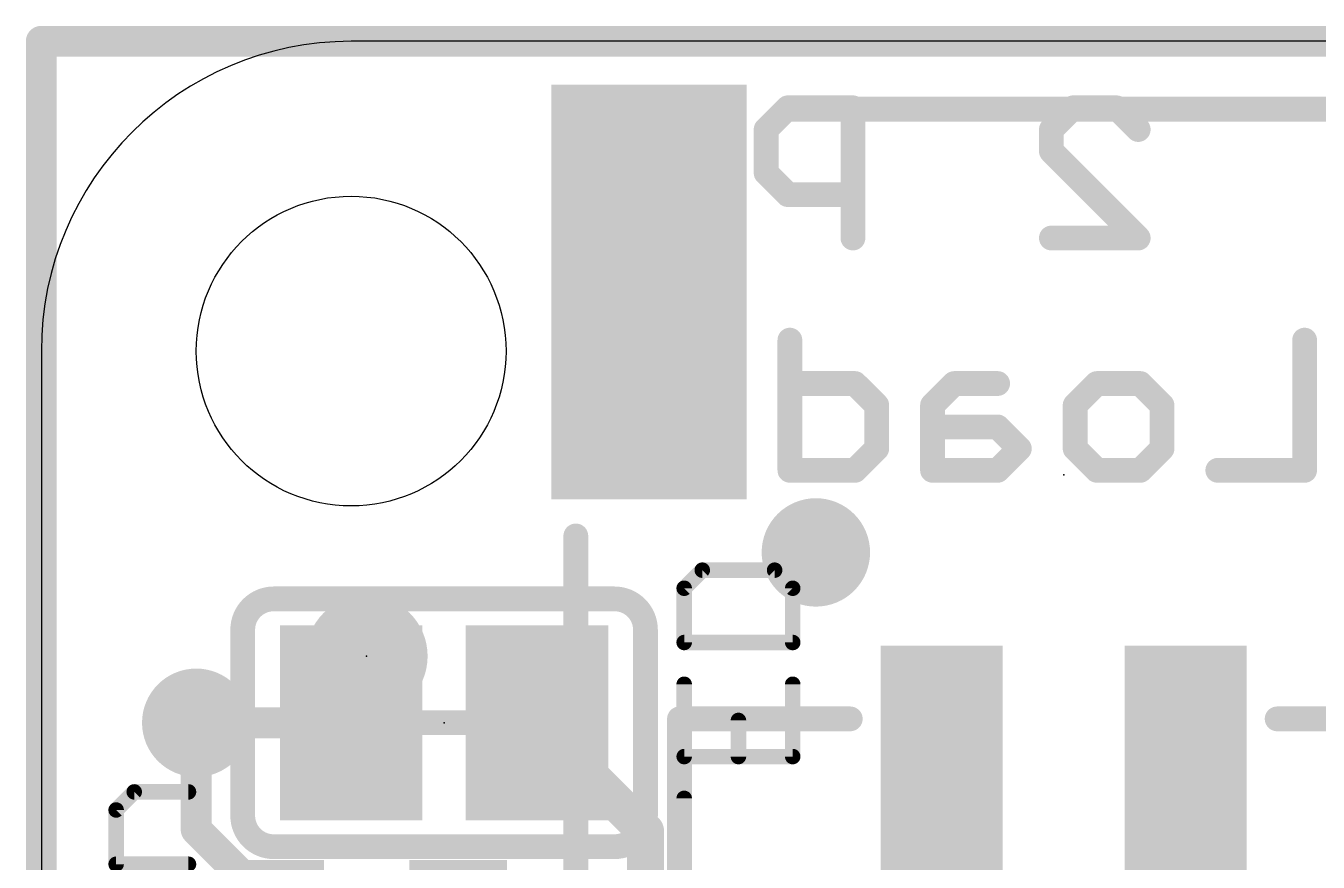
# Model space of a CAD drawing. Extents: x -0.1 to 25.5, y -0.1 to 20.4.
# Drawn here: x -0.13 to 10.47, y 13.59 to 20.45 of the extents above; entities that cross this region are included whole.
import ezdxf

# ---------------------------------------------------------------- set-up
doc = ezdxf.new("R2010")
doc.units = 0
for name, color, linetype in [('1', 12, 'CONTINUOUS'), ('16', 5, 'CONTINUOUS'), ('18', 110, 'CONTINUOUS'), ('20', 53, 'CONTINUOUS'), ('21', 40, 'CONTINUOUS'), ('22', 6, 'CONTINUOUS'), ('23', 40, 'CONTINUOUS'), ('24', 6, 'CONTINUOUS')]:
    doc.layers.add(name, color=color, linetype=linetype)

# ---------------------------------------------------------------- blocks, each defined once
blk = doc.blocks.new('RECT')
blk.add_solid([(-0.5, -0.5), (0.5, -0.5), (-0.5, 0.5), (0.5, 0.5)])
blk = doc.blocks.new('PIE')
at = {"const_width": 0.5}
blk.add_lwpolyline([(0, -0.25, 1), (0, 0.25, 1), (0, -0.25)], format="xyb", dxfattribs=at)
blk = doc.blocks.new('ROUNDV')
at = {"const_width": 0.5}
blk.add_lwpolyline([(0, -0.25, 1), (0, 0.25, 1), (0, -0.25)], format="xyb", dxfattribs=at)

msp = doc.modelspace()

# ---------------------------------------------------------------- linework, layer by layer
at = {"layer": '1', "const_width": 0.254}
for points in [[(0, 20.32), (25.4, 20.32)], [(0, 0), (0, 20.32)], [(1.27, 14.732), (1.27, 13.855)], [(1.917, 13.208), (1.27, 13.855)]]:
    msp.add_lwpolyline(points, dxfattribs=at)
at = {"layer": '1', "const_width": 0.127}
for points in [[(0, 20.3835, 1), (0, 20.2565)], [(0.0635, 20.32, 1), (-0.0635, 20.32)], [(1.3335, 14.732, 1), (1.2065, 14.732)], [(1.3149, 13.8999, 1), (1.2251, 13.8101)], [(1.2065, 13.855, 1), (1.3335, 13.855)]]:
    msp.add_lwpolyline(points, format="xyb", dxfattribs=at)
at = {"layer": '16'}
for points, const_width in [([(0, 20.32), (25.4, 20.32)], 0.254), ([(0, 0), (0, 20.32)], 0.254), ([(2.54, 14.732), (1.27, 14.732)], 0.254), ([(4.064, 14.732), (4.953, 13.843)], 0.3048), ([(4.953, 13.843), (4.953, 10.3505)], 0.3048)]:
    msp.add_lwpolyline(points, dxfattribs=dict(at, const_width=const_width))
for points, const_width in [([(0, 20.3835, 1), (0, 20.2565)], 0.127), ([(0.0635, 20.32, 1), (-0.0635, 20.32)], 0.127), ([(1.27, 14.7955, 1), (1.27, 14.6685)], 0.127), ([(2.54, 14.6685, 1), (2.54, 14.7955)], 0.127), ([(4.1179, 14.7859, 1), (4.0101, 14.6781)], 0.1524), ([(5.0292, 13.843, 1), (4.8768, 13.843)], 0.1524), ([(4.8991, 13.7891, 1), (5.0069, 13.8969)], 0.1524)]:
    msp.add_lwpolyline(points, format="xyb", dxfattribs=dict(at, const_width=const_width))
at = {"layer": '20'}
for p, q in [((22.86, 20.32), (2.54, 20.32)), ((0, 17.78), (0, 2.54))]:
    msp.add_line(p, q, dxfattribs=at)
msp.add_circle((2.54, 17.78), 1.27, dxfattribs=at)
msp.add_arc((2.54, 17.78), 2.54, 90, 180, dxfattribs=at)
at = {"layer": '21'}
for points, const_width in [([(6.132, 19.764), (10.632, 19.764)], 0.2032), ([(4.382, 12.264), (4.382, 16.264)], 0.2032), ([(6.632, 14.764), (5.232, 14.764)], 0.2032), ([(5.232, 14.764), (5.232, 12.264)], 0.2032), ([(11.532, 14.764), (10.132, 14.764)], 0.2032), ([(0.6133, 14.0169), (0.7616, 14.1652)], 0.127), ([(0.7616, 14.1652), (1.2065, 14.1652)], 0.127), ([(0.6133, 13.572), (0.6133, 14.0169)], 0.127), ([(1.2065, 13.572), (0.6133, 13.572)], 0.127)]:
    msp.add_lwpolyline(points, dxfattribs=dict(at, const_width=const_width))
for points, const_width in [([(6.132, 19.8148, 1), (6.132, 19.7132)], 0.1016), ([(4.4328, 16.264, 1), (4.3312, 16.264)], 0.1016), ([(5.232, 14.8148, 1), (5.232, 14.7132)], 0.1016), ([(5.2828, 14.764, 1), (5.1812, 14.764)], 0.1016), ([(6.632, 14.7132, 1), (6.632, 14.8148)], 0.1016), ([(10.132, 14.8148, 1), (10.132, 14.7132)], 0.1016), ([(0.7616, 14.1969, 1), (0.7616, 14.1334)], 0.0635), ([(0.7841, 14.1427, 1), (0.7392, 14.1876)], 0.0635), ([(1.2065, 14.1334, 1), (1.2065, 14.1969)], 0.0635), ([(0.6451, 14.0169, 1), (0.5816, 14.0169)], 0.0635), ([(0.5909, 14.0393, 1), (0.6358, 13.9944)], 0.0635), ([(0.6133, 13.6038, 1), (0.6133, 13.5403)], 0.0635), ([(0.5816, 13.572, 1), (0.6451, 13.572)], 0.0635), ([(1.2065, 13.5403, 1), (1.2065, 13.6038)], 0.0635)]:
    msp.add_lwpolyline(points, format="xyb", dxfattribs=dict(at, const_width=const_width))
at = {"layer": '22'}
for points, const_width in [([(4.7728, 19.7748), (4.7728, 18.7071)], 0.2032), ([(5.4846, 18.7071), (5.4846, 19.7748)], 0.2032), ([(6.1201, 19.7748), (5.9422, 19.5969)], 0.2032), ([(6.654, 19.7748), (6.1201, 19.7748)], 0.2032), ([(6.654, 18.7071), (6.654, 19.7748)], 0.2032), ([(8.281, 19.5969), (8.4589, 19.7748)], 0.2032), ([(8.4589, 19.7748), (8.8148, 19.7748)], 0.2032), ([(8.8148, 19.7748), (8.9928, 19.5969)], 0.2032), ([(5.9422, 19.5969), (5.9422, 19.241)], 0.2032), ([(8.281, 19.4189), (8.281, 19.5969)], 0.2032), ([(8.9928, 18.7071), (8.281, 19.4189)], 0.2032), ([(5.4846, 19.241), (4.7728, 19.241)], 0.2032), ([(5.9422, 19.241), (6.1201, 19.063)], 0.2032), ([(6.1201, 19.063), (6.654, 19.063)], 0.2032), ([(8.281, 18.7071), (8.9928, 18.7071)], 0.2032), ([(6.1371, 17.8698), (6.1371, 16.8021)], 0.2032), ([(10.3571, 17.8698), (10.3571, 16.8021)], 0.2032), ([(6.6709, 17.5139), (6.1371, 17.5139)], 0.2032), ([(6.8489, 17.336), (6.6709, 17.5139)], 0.2032), ([(7.4844, 17.5139), (7.3065, 17.336)], 0.2032), ([(7.8403, 17.5139), (7.4844, 17.5139)], 0.2032), ([(8.4759, 17.336), (8.6538, 17.5139)], 0.2032), ([(8.6538, 17.5139), (9.0097, 17.5139)], 0.2032), ([(9.0097, 17.5139), (9.1877, 17.336)], 0.2032), ([(6.8489, 16.9801), (6.8489, 17.336)], 0.2032), ([(7.3065, 17.336), (7.3065, 16.8021)], 0.2032), ([(8.4759, 16.9801), (8.4759, 17.336)], 0.2032), ([(9.1877, 17.336), (9.1877, 16.9801)], 0.2032), ([(7.8403, 17.158), (7.3065, 17.158)], 0.2032), ([(8.0183, 16.9801), (7.8403, 17.158)], 0.2032), ([(6.6709, 16.8021), (6.8489, 16.9801)], 0.2032), ([(7.8403, 16.8021), (8.0183, 16.9801)], 0.2032), ([(8.6538, 16.8021), (8.4759, 16.9801)], 0.2032), ([(9.1877, 16.9801), (9.0097, 16.8021)], 0.2032), ([(6.1371, 16.8021), (6.6709, 16.8021)], 0.2032), ([(7.3065, 16.8021), (7.8403, 16.8021)], 0.2032), ([(9.0097, 16.8021), (8.6538, 16.8021)], 0.2032), ([(10.3571, 16.8021), (9.6453, 16.8021)], 0.2032), ([(5.2705, 15.8351), (5.4188, 15.9834)], 0.127), ([(5.4188, 15.9834), (6.012, 15.9834)], 0.127), ([(6.012, 15.9834), (6.1603, 15.8351)], 0.127), ([(5.2705, 15.3903), (5.2705, 15.8351)], 0.127), ([(6.1603, 15.8351), (6.1603, 15.3903)], 0.127), ([(4.699, 15.748), (1.905, 15.748)], 0.2032), ([(1.651, 15.494), (1.651, 13.97)], 0.2032), ([(4.953, 15.494), (4.953, 13.97)], 0.2032), ([(6.1603, 15.3903), (5.2705, 15.3903)], 0.127), ([(5.2705, 14.4547), (5.2705, 15.0479)], 0.127), ([(6.1603, 15.0479), (6.1603, 14.4547)], 0.127), ([(5.7154, 14.4547), (5.7154, 14.7513)], 0.127), ([(6.1603, 14.4547), (5.2705, 14.4547)], 0.127), ([(5.2705, 13.5192), (5.2705, 14.1124)], 0.127), ([(1.905, 13.716), (4.699, 13.716)], 0.2032)]:
    msp.add_lwpolyline(points, dxfattribs=dict(at, const_width=const_width))
for points, const_width in [([(4.8236, 19.7748, 1), (4.722, 19.7748)], 0.1016), ([(5.5354, 19.7748, 1), (5.4338, 19.7748)], 0.1016), ([(6.1201, 19.8256, 1), (6.1201, 19.724)], 0.1016), ([(6.156, 19.7389, 1), (6.0842, 19.8107)], 0.1016), ([(6.7048, 19.7748, 1), (6.6032, 19.7748)], 0.1016), ([(6.654, 19.724, 1), (6.654, 19.8256)], 0.1016), ([(8.4589, 19.8256, 1), (8.4589, 19.724)], 0.1016), ([(8.4948, 19.7389, 1), (8.423, 19.8107)], 0.1016), ([(8.8507, 19.8107, 1), (8.7789, 19.7389)], 0.1016), ([(8.8148, 19.724, 1), (8.8148, 19.8256)], 0.1016), ([(5.993, 19.5969, 1), (5.8914, 19.5969)], 0.1016), ([(5.9063, 19.6328, 1), (5.9781, 19.5609)], 0.1016), ([(8.3318, 19.5969, 1), (8.2302, 19.5969)], 0.1016), ([(8.2451, 19.6328, 1), (8.3169, 19.5609)], 0.1016), ([(8.9569, 19.5609, 1), (9.0287, 19.6328)], 0.1016), ([(8.3169, 19.4548, 1), (8.2451, 19.383)], 0.1016), ([(8.2302, 19.4189, 1), (8.3318, 19.4189)], 0.1016), ([(4.7728, 19.2918, 1), (4.7728, 19.1902)], 0.1016), ([(5.4846, 19.1902, 1), (5.4846, 19.2918)], 0.1016), ([(5.9781, 19.2769, 1), (5.9063, 19.205)], 0.1016), ([(5.8914, 19.241, 1), (5.993, 19.241)], 0.1016), ([(6.1201, 19.1138, 1), (6.1201, 19.0122)], 0.1016), ([(6.0842, 19.0271, 1), (6.156, 19.0989)], 0.1016), ([(6.654, 19.0122, 1), (6.654, 19.1138)], 0.1016), ([(4.722, 18.7071, 1), (4.8236, 18.7071)], 0.1016), ([(5.4338, 18.7071, 1), (5.5354, 18.7071)], 0.1016), ([(6.6032, 18.7071, 1), (6.7048, 18.7071)], 0.1016), ([(8.281, 18.7579, 1), (8.281, 18.6563)], 0.1016), ([(8.9569, 18.6712, 1), (9.0287, 18.743)], 0.1016), ([(8.9928, 18.6563, 1), (8.9928, 18.7579)], 0.1016), ([(6.1879, 17.8698, 1), (6.0863, 17.8698)], 0.1016), ([(10.4079, 17.8698, 1), (10.3063, 17.8698)], 0.1016), ([(6.1371, 17.5647, 1), (6.1371, 17.4631)], 0.1016), ([(6.7069, 17.5498, 1), (6.635, 17.478)], 0.1016), ([(6.6709, 17.4631, 1), (6.6709, 17.5647)], 0.1016), ([(7.4844, 17.5647, 1), (7.4844, 17.4631)], 0.1016), ([(7.5203, 17.478, 1), (7.4485, 17.5498)], 0.1016), ([(7.8403, 17.4631, 1), (7.8403, 17.5647)], 0.1016), ([(8.6538, 17.5647, 1), (8.6538, 17.4631)], 0.1016), ([(8.6897, 17.478, 1), (8.6179, 17.5498)], 0.1016), ([(9.0456, 17.5498, 1), (8.9738, 17.478)], 0.1016), ([(9.0097, 17.4631, 1), (9.0097, 17.5647)], 0.1016), ([(6.8997, 17.336, 1), (6.7981, 17.336)], 0.1016), ([(6.813, 17.3, 1), (6.8848, 17.3719)], 0.1016), ([(7.3573, 17.336, 1), (7.2557, 17.336)], 0.1016), ([(7.2706, 17.3719, 1), (7.3424, 17.3)], 0.1016), ([(8.5267, 17.336, 1), (8.4251, 17.336)], 0.1016), ([(8.44, 17.3719, 1), (8.5118, 17.3)], 0.1016), ([(9.2385, 17.336, 1), (9.1369, 17.336)], 0.1016), ([(9.1518, 17.3, 1), (9.2236, 17.3719)], 0.1016), ([(7.3065, 17.2088, 1), (7.3065, 17.1072)], 0.1016), ([(7.8763, 17.1939, 1), (7.8044, 17.1221)], 0.1016), ([(7.8403, 17.1072, 1), (7.8403, 17.2088)], 0.1016), ([(6.8848, 16.9441, 1), (6.813, 17.016)], 0.1016), ([(8.0542, 16.9441, 1), (7.9824, 17.016)], 0.1016), ([(7.9824, 16.9441, 1), (8.0542, 17.016)], 0.1016), ([(8.5118, 17.016, 1), (8.44, 16.9441)], 0.1016), ([(9.2236, 16.9441, 1), (9.1518, 17.016)], 0.1016), ([(6.7981, 16.9801, 1), (6.8997, 16.9801)], 0.1016), ([(8.4251, 16.9801, 1), (8.5267, 16.9801)], 0.1016), ([(9.1369, 16.9801, 1), (9.2385, 16.9801)], 0.1016), ([(6.1371, 16.8529, 1), (6.1371, 16.7513)], 0.1016), ([(6.0863, 16.8021, 1), (6.1879, 16.8021)], 0.1016), ([(6.635, 16.838, 1), (6.7069, 16.7662)], 0.1016), ([(6.6709, 16.7513, 1), (6.6709, 16.8529)], 0.1016), ([(7.3065, 16.8529, 1), (7.3065, 16.7513)], 0.1016), ([(7.2557, 16.8021, 1), (7.3573, 16.8021)], 0.1016), ([(7.8044, 16.838, 1), (7.8763, 16.7662)], 0.1016), ([(7.8403, 16.7513, 1), (7.8403, 16.8529)], 0.1016), ([(8.6538, 16.8529, 1), (8.6538, 16.7513)], 0.1016), ([(8.6179, 16.7662, 1), (8.6897, 16.838)], 0.1016), ([(8.9738, 16.838, 1), (9.0456, 16.7662)], 0.1016), ([(9.0097, 16.7513, 1), (9.0097, 16.8529)], 0.1016), ([(9.6453, 16.8529, 1), (9.6453, 16.7513)], 0.1016), ([(10.3063, 16.8021, 1), (10.4079, 16.8021)], 0.1016), ([(10.3571, 16.7513, 1), (10.3571, 16.8529)], 0.1016), ([(5.4188, 16.0152, 1), (5.4188, 15.9517)], 0.0635), ([(5.4412, 15.961, 1), (5.3963, 16.0059)], 0.0635), ([(6.0344, 16.0059, 1), (5.9895, 15.961)], 0.0635), ([(6.012, 15.9517, 1), (6.012, 16.0152)], 0.0635), ([(5.3022, 15.8351, 1), (5.2388, 15.8351)], 0.0635), ([(6.192, 15.8351, 1), (6.1285, 15.8351)], 0.0635), ([(1.905, 15.748, 0.4142), (1.651, 15.494)], 0.2032), ([(1.905, 15.7988, 1), (1.905, 15.6972)], 0.1016), ([(1.905, 15.6972, 1), (1.905, 15.7988)], 0.1016), ([(4.953, 15.494, 0.4142), (4.699, 15.748)], 0.2032), ([(4.699, 15.7988, 1), (4.699, 15.6972)], 0.1016), ([(4.699, 15.6972, 1), (4.699, 15.7988)], 0.1016), ([(5.248, 15.8576, 1), (5.293, 15.8127)], 0.0635), ([(6.1378, 15.8127, 1), (6.1827, 15.8576)], 0.0635), ([(1.7018, 15.494, 1), (1.6002, 15.494)], 0.1016), ([(5.0038, 15.494, 1), (4.9022, 15.494)], 0.1016), ([(1.6002, 15.494, 1), (1.7018, 15.494)], 0.1016), ([(4.9022, 15.494, 1), (5.0038, 15.494)], 0.1016), ([(5.2705, 15.422, 1), (5.2705, 15.3585)], 0.0635), ([(5.2388, 15.3903, 1), (5.3022, 15.3903)], 0.0635), ([(6.1285, 15.3903, 1), (6.192, 15.3903)], 0.0635), ([(6.1603, 15.3585, 1), (6.1603, 15.422)], 0.0635), ([(5.3022, 15.0479, 1), (5.2388, 15.0479)], 0.0635), ([(6.192, 15.0479, 1), (6.1285, 15.0479)], 0.0635), ([(5.7471, 14.7513, 1), (5.6836, 14.7513)], 0.0635), ([(5.2705, 14.4865, 1), (5.2705, 14.423)], 0.0635), ([(6.1603, 14.423, 1), (6.1603, 14.4865)], 0.0635), ([(5.2388, 14.4547, 1), (5.3022, 14.4547)], 0.0635), ([(5.6836, 14.4547, 1), (5.7471, 14.4547)], 0.0635), ([(6.1285, 14.4547, 1), (6.192, 14.4547)], 0.0635), ([(5.3022, 14.1124, 1), (5.2388, 14.1124)], 0.0635), ([(1.651, 13.97, 0.4142), (1.905, 13.716)], 0.2032), ([(1.7018, 13.97, 1), (1.6002, 13.97)], 0.1016), ([(1.6002, 13.97, 1), (1.7018, 13.97)], 0.1016), ([(4.699, 13.716, 0.4142), (4.953, 13.97)], 0.2032), ([(5.0038, 13.97, 1), (4.9022, 13.97)], 0.1016), ([(4.9022, 13.97, 1), (5.0038, 13.97)], 0.1016), ([(1.905, 13.7668, 1), (1.905, 13.6652)], 0.1016), ([(1.905, 13.6652, 1), (1.905, 13.7668)], 0.1016), ([(4.699, 13.7668, 1), (4.699, 13.6652)], 0.1016), ([(4.699, 13.6652, 1), (4.699, 13.7668)], 0.1016)]:
    msp.add_lwpolyline(points, format="xyb", dxfattribs=dict(at, const_width=const_width))
at = {"layer": '23'}
for p in [(8.382, 16.764), (2.667, 15.2781)]:
    msp.add_point(p, dxfattribs=at)
at = {"layer": '24'}
msp.add_point((3.302, 14.732), dxfattribs=at)

# ---------------------------------------------------------------- block references
at = {"layer": '1'}
for p, xscale, yscale, rotation in [((4.982, 18.264), 3.4, 1.6, 90), ((1.917, 13.208), 0.8, 0.8, 270), ((3.417, 13.208), 0.8, 0.8, 270)]:
    msp.add_blockref('RECT', p, dxfattribs=dict(at, xscale=xscale, yscale=yscale, rotation=rotation))
msp.add_blockref('PIE', (2.667, 15.2781), dxfattribs=at)
at = {"layer": '1', "yscale": 4.6}
for p in [(7.382, 13.064), (9.382, 13.064)]:
    msp.add_blockref('RECT', p, dxfattribs=at)
at = {"layer": '16', "xscale": 1.1684, "yscale": 1.6002}
for p in [(2.54, 14.732), (4.064, 14.732)]:
    msp.add_blockref('RECT', p, dxfattribs=at)
at = {"layer": '16', "xscale": 0.635, "yscale": 0.2032, "rotation": 180}
msp.add_blockref('RECT', (3.302, 14.732), dxfattribs=at)
at = {"layer": '18', "xscale": 0.889, "yscale": 0.889}
for p in [(6.35, 16.129), (6.35, 16.129), (1.27, 14.732), (1.27, 14.732)]:
    msp.add_blockref('ROUNDV', p, dxfattribs=at)

doc.saveas('drawing.dxf')
